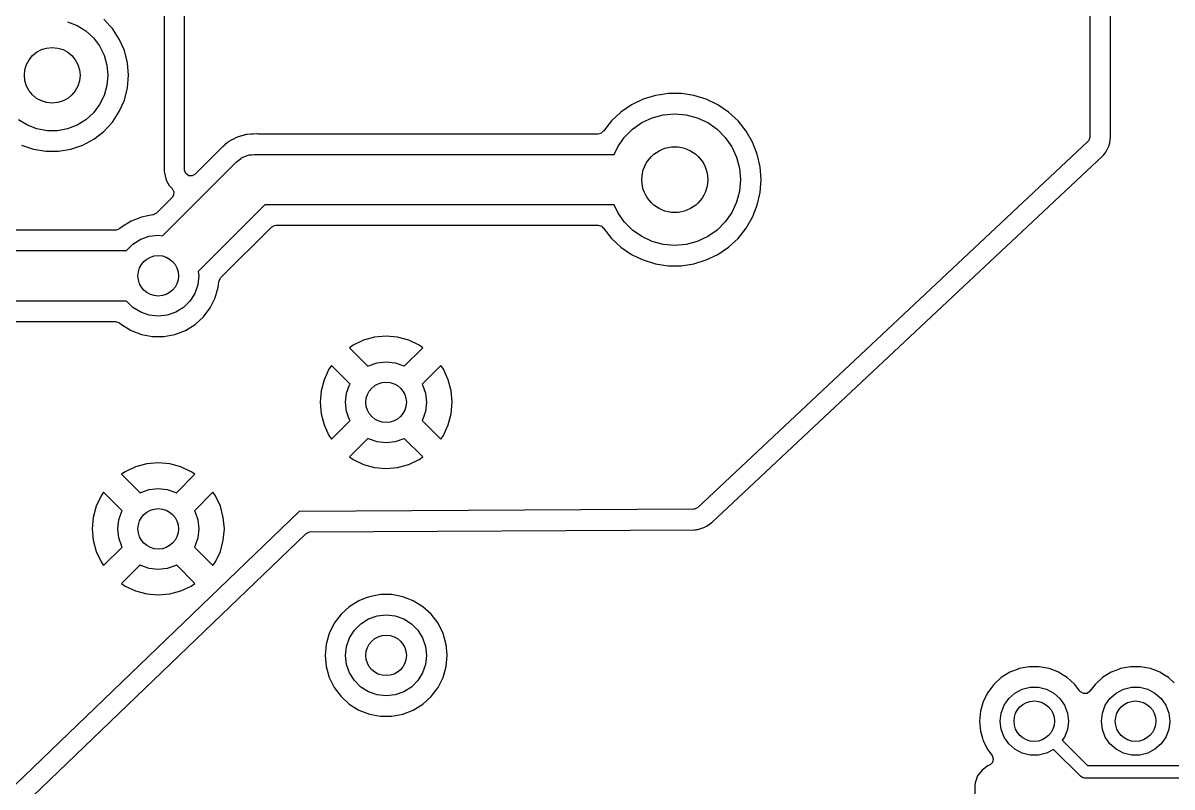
# Model space of a CAD drawing. Extents: x 0.79 to 7.48, y -4.92 to -0.79.
# Drawn here: x 5.867 to 6.761, y -2.65 to -2.055 of the extents above; entities that cross this region are included whole.
import ezdxf

# ---------------------------------------------------------------- set-up
doc = ezdxf.new("R2010")
doc.units = 0
doc.header["$MEASUREMENT"] = 0
doc.layers.add('BLACK', color=7, linetype='CONTINUOUS')

msp = doc.modelspace()

# ---------------------------------------------------------------- linework, layer by layer
at = {"layer": 'BLACK', "linetype": 'CONTINUOUS'}
for p, q in [((6.69685, -1.33071), (6.69685, -2.14406)), ((5.97696, -1.86988), (5.97696, -2.16984)), ((5.99293, -2.16956), (5.99293, -1.87132)), ((6.71281, -2.14406), (6.71281, -1.96969)), ((5.90185, -2.05435), (5.9093, -2.05723)), ((5.93481, -2.05746), (5.93015, -2.05239)), ((5.9093, -2.05723), (5.9161, -2.06144)), ((5.9161, -2.06144), (5.922, -2.06682)), ((5.93678, -2.05959), (5.93481, -2.05746)), ((5.94213, -2.06779), (5.93678, -2.05959)), ((5.922, -2.06682), (5.92682, -2.0732)), ((5.94607, -2.07675), (5.94213, -2.06779)), ((5.92682, -2.0732), (5.93038, -2.08036)), ((5.93038, -2.08036), (5.93257, -2.08804)), ((5.94847, -2.08624), (5.94607, -2.07675)), ((5.93257, -2.08804), (5.93331, -2.096)), ((5.94928, -2.096), (5.94847, -2.08624)), ((5.94847, -2.08624), (5.94847, -2.08624)), ((5.93331, -2.096), (5.93257, -2.10396)), ((5.94847, -2.10576), (5.94928, -2.096)), ((5.94928, -2.096), (5.94928, -2.096)), ((5.93257, -2.10396), (5.93038, -2.11164)), ((5.94607, -2.11525), (5.94847, -2.10576)), ((5.94847, -2.10576), (5.94847, -2.10576)), ((5.93038, -2.11164), (5.92682, -2.1188)), ((5.94213, -2.12421), (5.94607, -2.11525)), ((6.34949, -2.11467), (6.34045, -2.11902)), ((6.35908, -2.11171), (6.34949, -2.11467)), ((6.36282, -2.11115), (6.35908, -2.11171)), ((6.35908, -2.11171), (6.35908, -2.11171)), ((6.35908, -2.11171), (6.35908, -2.11171)), ((6.35908, -2.11171), (6.35908, -2.11171)), ((6.369, -2.11022), (6.36282, -2.11115)), ((6.37903, -2.11022), (6.369, -2.11022)), ((6.369, -2.11022), (6.369, -2.11022)), ((6.38418, -2.11099), (6.37903, -2.11022)), ((6.37903, -2.11022), (6.37903, -2.11022)), ((6.38896, -2.11171), (6.38418, -2.11099)), ((6.39854, -2.11467), (6.38896, -2.11171)), ((6.38896, -2.11171), (6.38896, -2.11171)), ((6.38896, -2.11171), (6.38896, -2.11171)), ((6.40758, -2.11902), (6.39854, -2.11467)), ((6.39854, -2.11467), (6.39854, -2.11467)), ((5.922, -2.12518), (5.9161, -2.13056)), ((5.92682, -2.1188), (5.922, -2.12518)), ((5.93678, -2.13241), (5.94213, -2.12421)), ((6.33216, -2.12468), (6.3248, -2.1315)), ((6.34045, -2.11902), (6.33216, -2.12468)), ((6.34045, -2.11902), (6.34045, -2.11902)), ((6.36513, -2.12676), (6.37402, -2.12598)), ((6.37402, -2.12598), (6.3829, -2.12676)), ((6.41587, -2.12468), (6.40758, -2.11902)), ((6.40758, -2.11902), (6.40758, -2.11902)), ((6.40758, -2.11902), (6.40758, -2.11902)), ((6.40758, -2.11902), (6.40758, -2.11902)), ((6.42323, -2.1315), (6.41587, -2.12468)), ((5.8707, -2.13477), (5.8639, -2.13056)), ((5.87815, -2.13765), (5.8707, -2.13477)), ((5.9093, -2.13477), (5.90185, -2.13765)), ((5.9161, -2.13056), (5.9093, -2.13477)), ((5.93015, -2.13961), (5.93678, -2.13241)), ((6.3248, -2.1315), (6.31854, -2.13935)), ((6.3248, -2.1315), (6.3248, -2.1315)), ((6.34112, -2.13796), (6.34843, -2.13284)), ((6.34843, -2.13284), (6.35651, -2.12907)), ((6.35651, -2.12907), (6.36513, -2.12676)), ((6.3829, -2.12676), (6.39152, -2.12907)), ((6.39152, -2.12907), (6.39961, -2.13284)), ((6.39961, -2.13284), (6.40691, -2.13796)), ((6.42949, -2.13935), (6.42323, -2.1315)), ((5.886, -2.13912), (5.87815, -2.13765)), ((5.894, -2.13912), (5.886, -2.13912)), ((5.90185, -2.13765), (5.894, -2.13912)), ((5.92242, -2.14562), (5.93015, -2.13961)), ((6.03413, -2.14406), (6.03398, -2.14414)), ((6.03447, -2.14389), (6.03413, -2.14406)), ((6.03566, -2.14357), (6.03447, -2.14389)), ((6.03447, -2.14389), (6.03447, -2.14389)), ((6.03447, -2.14389), (6.03447, -2.14389)), ((6.03711, -2.14318), (6.03566, -2.14357)), ((6.03723, -2.14314), (6.03711, -2.14318)), ((6.03777, -2.14296), (6.03723, -2.14314)), ((6.03983, -2.1423), (6.03777, -2.14296)), ((6.04038, -2.14224), (6.03983, -2.1423)), ((6.03983, -2.1423), (6.03983, -2.1423)), ((6.04113, -2.1421), (6.04038, -2.14224)), ((6.04167, -2.14196), (6.04113, -2.1421)), ((6.0444, -2.14181), (6.04167, -2.14196)), ((6.04167, -2.14196), (6.04167, -2.14196)), ((6.04453, -2.1418), (6.0444, -2.14181)), ((6.04514, -2.14174), (6.04453, -2.1418)), ((6.04539, -2.14171), (6.04514, -2.14174)), ((6.04625, -2.14171), (6.04539, -2.14171)), ((6.04638, -2.14171), (6.04625, -2.14171)), ((6.04911, -2.14157), (6.04638, -2.14171)), ((6.04965, -2.14165), (6.04911, -2.14157)), ((6.05042, -2.14171), (6.04965, -2.14165)), ((6.31436, -2.14171), (6.05042, -2.14171)), ((6.3166, -2.14117), (6.31436, -2.14171)), ((6.31839, -2.13946), (6.3166, -2.14117)), ((6.31844, -2.1395), (6.31839, -2.13946)), ((6.31854, -2.13935), (6.31844, -2.1395)), ((6.33481, -2.14427), (6.34112, -2.13796)), ((6.40691, -2.13796), (6.41322, -2.14427)), ((6.4345, -2.14804), (6.42949, -2.13935)), ((6.69685, -2.14406), (6.69608, -2.1467)), ((6.71217, -2.14855), (6.71281, -2.14406)), ((5.86619, -2.15028), (5.87545, -2.15346)), ((5.90455, -2.15346), (5.91381, -2.15028)), ((5.91381, -2.15028), (5.92242, -2.14562)), ((6.02194, -2.15225), (6.02075, -2.15331)), ((6.02278, -2.15148), (6.02194, -2.15225)), ((6.02288, -2.1514), (6.02278, -2.15148)), ((6.02349, -2.15078), (6.02288, -2.1514)), ((6.02416, -2.15024), (6.02349, -2.15078)), ((6.02426, -2.15015), (6.02416, -2.15024)), ((6.02629, -2.14833), (6.02426, -2.15015)), ((6.02677, -2.14805), (6.02629, -2.14833)), ((6.02629, -2.14833), (6.02629, -2.14833)), ((6.0274, -2.14762), (6.02677, -2.14805)), ((6.02783, -2.14727), (6.0274, -2.14762)), ((6.03027, -2.14603), (6.02783, -2.14727)), ((6.03038, -2.14597), (6.03027, -2.14603)), ((6.03274, -2.1446), (6.03038, -2.14597)), ((6.03327, -2.14443), (6.03274, -2.1446)), ((6.03398, -2.14414), (6.03327, -2.14443)), ((6.32694, -2.15748), (6.32969, -2.15157)), ((6.32969, -2.15157), (6.33481, -2.14427)), ((6.69531, -2.14762), (6.39194, -2.43221)), ((6.41322, -2.14427), (6.41834, -2.15157)), ((6.41834, -2.15157), (6.42211, -2.15966)), ((6.43817, -2.15738), (6.4345, -2.14804)), ((6.69608, -2.1467), (6.69531, -2.14762)), ((6.70925, -2.15571), (6.71139, -2.15119)), ((6.71139, -2.15119), (6.71217, -2.14855)), ((6.71139, -2.15119), (6.71139, -2.15119)), ((6.71139, -2.15119), (6.71139, -2.15119)), ((5.87545, -2.15346), (5.8851, -2.15507)), ((5.8851, -2.15507), (5.8949, -2.15507)), ((5.8949, -2.15507), (5.90455, -2.15346)), ((6.01993, -2.15434), (6.00126, -2.17301)), ((6.02043, -2.15376), (6.01993, -2.15434)), ((6.02075, -2.15331), (6.02043, -2.15376)), ((6.02075, -2.15331), (6.02075, -2.15331)), ((6.03501, -2.16198), (6.0366, -2.16061)), ((6.0366, -2.16061), (6.03724, -2.16031)), ((6.03724, -2.16031), (6.03781, -2.15989)), ((6.03781, -2.15989), (6.03978, -2.15915)), ((6.03978, -2.15915), (6.0417, -2.15828)), ((6.0417, -2.15828), (6.0424, -2.15818)), ((6.0424, -2.15818), (6.04306, -2.15793)), ((6.04306, -2.15793), (6.04516, -2.15778)), ((6.04516, -2.15778), (6.04724, -2.15748)), ((6.04724, -2.15748), (6.32694, -2.15748)), ((6.40286, -2.44385), (6.70659, -2.15892)), ((6.42211, -2.15966), (6.42442, -2.16828)), ((6.4404, -2.16716), (6.43817, -2.15738)), ((6.70659, -2.15892), (6.70726, -2.15821)), ((6.70659, -2.15892), (6.70659, -2.15892)), ((6.70659, -2.15892), (6.70659, -2.15892)), ((6.70726, -2.15821), (6.70835, -2.15691)), ((6.70835, -2.15691), (6.70925, -2.15571)), ((5.97573, -2.22084), (6.03332, -2.16325)), ((5.97696, -2.16984), (5.97699, -2.17047)), ((5.97699, -2.17047), (5.97699, -2.17059)), ((5.97699, -2.17059), (5.97699, -2.17059)), ((5.97699, -2.17059), (5.97798, -2.17548)), ((5.99294, -2.1699), (5.99293, -2.16956)), ((5.9939, -2.17248), (5.99294, -2.1699)), ((6.03332, -2.16325), (6.03501, -2.16198)), ((6.42442, -2.16828), (6.4252, -2.17717)), ((6.44115, -2.17717), (6.4404, -2.16716)), ((5.97798, -2.17548), (5.97798, -2.17548)), ((5.97798, -2.17548), (5.97894, -2.17806)), ((5.97894, -2.17806), (5.98085, -2.18168)), ((5.99611, -2.17413), (5.9939, -2.17248)), ((5.99885, -2.17433), (5.99611, -2.17413)), ((6.00126, -2.17301), (5.99885, -2.17433)), ((6.4252, -2.17717), (6.42442, -2.18605)), ((6.4404, -2.18717), (6.44115, -2.17717)), ((5.98085, -2.18168), (5.98085, -2.18168)), ((5.98085, -2.18168), (5.98085, -2.18168)), ((5.98085, -2.18168), (5.98328, -2.18418)), ((5.98328, -2.18418), (5.98457, -2.18661)), ((5.98457, -2.18661), (5.98433, -2.18935)), ((6.42442, -2.18605), (6.42211, -2.19467)), ((6.43817, -2.19695), (6.4404, -2.18717)), ((5.98324, -2.19104), (5.97097, -2.2033)), ((5.98433, -2.18935), (5.98324, -2.19104)), ((6.0554, -2.19685), (6.00357, -2.24868)), ((6.32694, -2.19685), (6.0554, -2.19685)), ((6.32969, -2.20276), (6.32694, -2.19685)), ((6.42211, -2.19467), (6.41834, -2.20276)), ((6.4345, -2.20629), (6.43817, -2.19695)), ((5.95945, -2.20631), (5.95475, -2.20814)), ((5.96424, -2.20542), (5.95945, -2.20631)), ((5.96824, -2.20467), (5.96424, -2.20542)), ((5.96855, -2.20462), (5.96824, -2.20467)), ((5.97097, -2.2033), (5.96855, -2.20462)), ((6.33481, -2.21006), (6.32969, -2.20276)), ((6.41834, -2.20276), (6.41322, -2.21006)), ((6.42949, -2.21498), (6.4345, -2.20629)), ((5.94257, -2.21524), (5.9401, -2.21645)), ((5.94384, -2.21409), (5.94257, -2.21524)), ((5.95128, -2.20948), (5.94384, -2.21409)), ((5.94384, -2.21409), (5.94384, -2.21409)), ((5.94384, -2.21409), (5.94384, -2.21409)), ((5.95475, -2.20814), (5.95128, -2.20948)), ((5.95128, -2.20948), (5.95128, -2.20948)), ((6.02088, -2.25367), (6.0605, -2.21405)), ((6.0605, -2.21405), (6.06291, -2.21273)), ((6.06291, -2.21273), (6.06395, -2.21262)), ((6.06395, -2.21262), (6.31436, -2.21262)), ((6.31436, -2.21262), (6.317, -2.21339)), ((6.317, -2.21339), (6.3184, -2.21486)), ((6.3184, -2.21486), (6.31844, -2.21483)), ((6.31844, -2.21483), (6.31854, -2.21498)), ((6.31854, -2.21498), (6.31854, -2.21498)), ((6.31854, -2.21498), (6.31854, -2.21498)), ((6.31854, -2.21498), (6.3248, -2.22283)), ((6.34112, -2.21637), (6.33481, -2.21006)), ((6.41322, -2.21006), (6.40691, -2.21637)), ((6.42323, -2.22283), (6.42949, -2.21498)), ((5.93928, -2.21652), (5.84348, -2.21652)), ((5.9401, -2.21645), (5.93928, -2.21652)), ((5.9528, -2.22734), (5.95878, -2.22359)), ((5.95878, -2.22359), (5.96543, -2.22126)), ((5.96543, -2.22126), (5.97244, -2.22047)), ((5.97244, -2.22047), (5.97573, -2.22084)), ((6.3248, -2.22283), (6.33216, -2.22965)), ((6.34843, -2.22149), (6.34112, -2.21637)), ((6.35651, -2.22526), (6.34843, -2.22149)), ((6.39961, -2.22149), (6.39152, -2.22526)), ((6.40691, -2.21637), (6.39961, -2.22149)), ((6.41587, -2.22965), (6.42323, -2.22283)), ((5.83445, -2.23228), (5.94786, -2.23228)), ((5.94786, -2.23228), (5.9528, -2.22734)), ((6.33216, -2.22965), (6.34045, -2.23531)), ((6.36513, -2.22757), (6.35651, -2.22526)), ((6.37402, -2.22835), (6.36513, -2.22757)), ((6.3829, -2.22757), (6.37402, -2.22835)), ((6.39152, -2.22526), (6.3829, -2.22757)), ((6.40758, -2.23531), (6.41587, -2.22965)), ((6.34045, -2.23531), (6.34045, -2.23531)), ((6.34045, -2.23531), (6.34045, -2.23531)), ((6.34045, -2.23531), (6.34045, -2.23531)), ((6.34045, -2.23531), (6.34525, -2.23762)), ((6.34525, -2.23762), (6.34949, -2.23966)), ((6.34949, -2.23966), (6.34949, -2.23966)), ((6.34949, -2.23966), (6.34949, -2.23966)), ((6.34949, -2.23966), (6.35908, -2.24262)), ((6.38896, -2.24262), (6.39854, -2.23966)), ((6.39854, -2.23966), (6.40758, -2.23531)), ((6.00357, -2.24868), (6.00394, -2.25197)), ((6.35908, -2.24262), (6.369, -2.24411)), ((6.369, -2.24411), (6.37903, -2.24411)), ((6.37903, -2.24411), (6.38896, -2.24262)), ((6.00315, -2.25898), (6.00082, -2.26563)), ((6.00394, -2.25197), (6.00315, -2.25898)), ((6.0191, -2.26069), (6.01947, -2.25667)), ((6.01947, -2.25667), (6.02049, -2.25411)), ((6.02049, -2.25411), (6.02088, -2.25367)), ((6.00082, -2.26563), (5.99707, -2.27161)), ((6.0128, -2.27696), (6.0167, -2.26912)), ((6.0167, -2.26912), (6.0191, -2.26069)), ((5.94786, -2.27165), (5.82705, -2.27165)), ((5.9528, -2.27659), (5.94786, -2.27165)), ((5.95878, -2.28035), (5.9528, -2.27659)), ((5.99208, -2.27659), (5.98611, -2.28035)), ((5.99707, -2.27161), (5.99208, -2.27659)), ((6.00752, -2.28395), (6.0128, -2.27696)), ((5.96543, -2.28267), (5.95878, -2.28035)), ((5.97244, -2.28346), (5.96543, -2.28267)), ((5.97945, -2.28267), (5.97244, -2.28346)), ((5.98611, -2.28035), (5.97945, -2.28267)), ((6.00105, -2.28985), (6.00752, -2.28395)), ((5.8356, -2.28742), (5.93928, -2.28742)), ((5.93928, -2.28742), (5.94192, -2.2882)), ((5.94192, -2.2882), (5.94257, -2.2887)), ((5.94257, -2.2887), (5.94384, -2.28985)), ((5.94384, -2.28985), (5.94384, -2.28985)), ((5.94384, -2.28985), (5.94384, -2.28985)), ((5.94384, -2.28985), (5.95128, -2.29446)), ((5.95128, -2.29446), (5.95128, -2.29446)), ((5.95128, -2.29446), (5.95128, -2.29446)), ((5.95128, -2.29446), (5.95945, -2.29762)), ((5.98543, -2.29762), (5.9936, -2.29446)), ((5.9936, -2.29446), (6.00105, -2.28985)), ((5.95945, -2.29762), (5.96806, -2.29923)), ((5.96806, -2.29923), (5.96806, -2.29923)), ((5.96806, -2.29923), (5.97682, -2.29923)), ((5.97682, -2.29923), (5.98543, -2.29762)), ((5.97682, -2.29923), (5.97682, -2.29923)), ((6.13203, -2.30212), (6.12392, -2.3059)), ((6.14068, -2.2998), (6.13203, -2.30212)), ((6.13203, -2.30212), (6.13203, -2.30212)), ((6.14069, -2.2998), (6.14068, -2.2998)), ((6.14961, -2.29902), (6.14069, -2.2998)), ((6.15853, -2.2998), (6.14961, -2.29902)), ((6.14961, -2.29902), (6.14961, -2.29902)), ((6.16718, -2.30212), (6.15853, -2.2998)), ((6.15853, -2.2998), (6.15853, -2.2998)), ((6.17529, -2.3059), (6.16718, -2.30212)), ((6.16718, -2.30212), (6.16718, -2.30212)), ((6.12392, -2.3059), (6.12104, -2.30791)), ((6.12104, -2.30791), (6.13545, -2.32232)), ((6.16376, -2.32232), (6.17817, -2.30791)), ((6.17817, -2.30791), (6.17529, -2.3059)), ((6.17529, -2.3059), (6.17529, -2.3059)), ((6.10712, -2.32183), (6.10511, -2.32471)), ((6.12153, -2.33624), (6.10712, -2.32183)), ((6.13545, -2.32232), (6.13594, -2.32202)), ((6.13594, -2.32202), (6.1426, -2.31969)), ((6.1426, -2.31969), (6.14961, -2.3189)), ((6.14961, -2.3189), (6.15661, -2.31969)), ((6.15661, -2.31969), (6.16327, -2.32202)), ((6.16327, -2.32202), (6.16376, -2.32232)), ((6.19209, -2.32183), (6.17768, -2.33624)), ((6.1941, -2.32471), (6.19209, -2.32183)), ((6.19209, -2.32183), (6.19209, -2.32183)), ((6.10511, -2.32471), (6.10133, -2.33282)), ((6.19788, -2.33282), (6.1941, -2.32471)), ((6.1941, -2.32471), (6.1941, -2.32471)), ((6.10133, -2.33282), (6.09901, -2.34147)), ((6.10133, -2.33282), (6.10133, -2.33282)), ((6.1189, -2.34339), (6.12123, -2.33673)), ((6.12123, -2.33673), (6.12153, -2.33624)), ((6.17768, -2.33624), (6.17798, -2.33673)), ((6.17798, -2.33673), (6.18031, -2.34339)), ((6.2002, -2.34147), (6.19788, -2.33282)), ((6.19788, -2.33282), (6.19788, -2.33282)), ((6.09901, -2.34147), (6.09823, -2.35039)), ((6.09901, -2.34147), (6.09901, -2.34147)), ((6.11811, -2.35039), (6.1189, -2.34339)), ((6.18031, -2.34339), (6.1811, -2.35039)), ((6.20098, -2.35039), (6.2002, -2.34147)), ((6.2002, -2.34147), (6.2002, -2.34147)), ((6.09823, -2.35039), (6.09823, -2.35039)), ((6.09823, -2.35039), (6.09901, -2.35931)), ((6.1189, -2.3574), (6.11811, -2.35039)), ((6.12123, -2.36406), (6.1189, -2.3574)), ((6.18031, -2.3574), (6.17798, -2.36406)), ((6.1811, -2.35039), (6.18031, -2.3574)), ((6.2002, -2.35931), (6.20098, -2.35039)), ((6.20098, -2.35039), (6.20098, -2.35039)), ((6.09901, -2.35931), (6.09901, -2.35932)), ((6.09901, -2.35932), (6.10133, -2.36797)), ((6.10712, -2.37896), (6.12153, -2.36455)), ((6.12153, -2.36455), (6.12123, -2.36406)), ((6.17798, -2.36406), (6.17768, -2.36455)), ((6.17768, -2.36455), (6.19209, -2.37896)), ((6.19788, -2.36797), (6.2002, -2.35932)), ((6.2002, -2.35932), (6.2002, -2.35931)), ((6.10133, -2.36797), (6.10133, -2.36797)), ((6.10133, -2.36797), (6.10511, -2.37608)), ((6.10511, -2.37608), (6.10511, -2.37608)), ((6.10511, -2.37608), (6.10712, -2.37896)), ((6.19209, -2.37896), (6.1941, -2.37608)), ((6.1941, -2.37608), (6.19788, -2.36797)), ((6.19788, -2.36797), (6.19788, -2.36797)), ((6.10712, -2.37896), (6.10712, -2.37896)), ((6.13545, -2.37847), (6.12104, -2.39288)), ((6.13594, -2.37877), (6.13545, -2.37847)), ((6.1426, -2.3811), (6.13594, -2.37877)), ((6.14961, -2.38189), (6.1426, -2.3811)), ((6.15661, -2.3811), (6.14961, -2.38189)), ((6.16327, -2.37877), (6.15661, -2.3811)), ((6.16376, -2.37847), (6.16327, -2.37877)), ((6.17817, -2.39288), (6.16376, -2.37847)), ((6.12104, -2.39288), (6.12104, -2.39288)), ((6.12104, -2.39288), (6.12392, -2.39489)), ((6.17529, -2.39489), (6.17817, -2.39288)), ((5.95487, -2.40054), (5.94675, -2.40433)), ((5.96352, -2.39822), (5.95487, -2.40054)), ((5.95487, -2.40054), (5.95487, -2.40054)), ((5.97244, -2.39744), (5.96352, -2.39822)), ((5.96352, -2.39822), (5.96352, -2.39822)), ((5.98136, -2.39822), (5.97244, -2.39744)), ((5.97244, -2.39744), (5.97244, -2.39744)), ((5.99001, -2.40054), (5.98136, -2.39822)), ((5.98136, -2.39822), (5.98136, -2.39822)), ((5.99813, -2.40433), (5.99001, -2.40054)), ((5.99001, -2.40054), (5.99001, -2.40054)), ((6.12392, -2.39489), (6.12392, -2.39489)), ((6.12392, -2.39489), (6.13203, -2.39867)), ((6.13203, -2.39867), (6.13203, -2.39867)), ((6.13203, -2.39867), (6.14068, -2.40099)), ((6.14068, -2.40099), (6.14069, -2.40099)), ((6.14069, -2.40099), (6.14961, -2.40177)), ((6.14961, -2.40177), (6.15853, -2.40099)), ((6.14961, -2.40177), (6.14961, -2.40177)), ((6.15853, -2.40099), (6.16718, -2.39867)), ((6.15853, -2.40099), (6.15853, -2.40099)), ((6.16718, -2.39867), (6.17529, -2.39489)), ((6.16718, -2.39867), (6.16718, -2.39867)), ((5.94675, -2.40433), (5.94388, -2.40634)), ((5.94388, -2.40634), (5.95829, -2.42075)), ((5.98659, -2.42075), (6.001, -2.40634)), ((6.001, -2.40634), (5.99813, -2.40433)), ((5.99813, -2.40433), (5.99813, -2.40433)), ((5.92996, -2.42026), (5.92795, -2.42313)), ((5.94437, -2.43467), (5.92996, -2.42026)), ((5.95829, -2.42075), (5.95878, -2.42044)), ((5.95878, -2.42044), (5.96543, -2.41811)), ((5.96543, -2.41811), (5.97244, -2.41732)), ((5.97244, -2.41732), (5.97945, -2.41811)), ((5.97945, -2.41811), (5.98611, -2.42044)), ((5.98611, -2.42044), (5.98659, -2.42075)), ((6.01492, -2.42026), (6.00051, -2.43467)), ((6.01693, -2.42313), (6.01492, -2.42026)), ((6.01492, -2.42026), (6.01492, -2.42026)), ((5.92795, -2.42313), (5.92416, -2.43125)), ((6.02072, -2.43125), (6.01693, -2.42313)), ((6.01693, -2.42313), (6.01693, -2.42313)), ((6.08199, -2.43531), (5.75039, -2.75433)), ((5.92416, -2.43125), (5.92184, -2.4399)), ((5.92416, -2.43125), (5.92416, -2.43125)), ((5.94173, -2.44181), (5.94406, -2.43515)), ((5.94406, -2.43515), (5.94437, -2.43467)), ((6.00051, -2.43467), (6.00082, -2.43515)), ((6.00082, -2.43515), (6.00315, -2.44181)), ((6.02304, -2.4399), (6.02072, -2.43125)), ((6.02072, -2.43125), (6.02072, -2.43125)), ((6.38863, -2.43353), (6.08199, -2.43531)), ((6.38948, -2.43345), (6.38863, -2.43353)), ((6.39194, -2.43221), (6.38948, -2.43345)), ((5.92184, -2.4399), (5.92106, -2.44882)), ((5.92184, -2.4399), (5.92184, -2.4399)), ((5.94094, -2.44882), (5.94173, -2.44181)), ((6.00315, -2.44181), (6.00394, -2.44882)), ((6.02382, -2.44882), (6.02304, -2.4399)), ((6.02304, -2.4399), (6.02304, -2.4399)), ((6.39193, -2.44923), (6.39668, -2.4477)), ((6.39668, -2.4477), (6.39914, -2.44646)), ((6.39914, -2.44646), (6.40286, -2.44385)), ((5.92106, -2.44882), (5.92106, -2.44882)), ((5.92106, -2.44882), (5.92184, -2.45774)), ((5.94173, -2.45583), (5.94094, -2.44882)), ((5.94406, -2.46248), (5.94173, -2.45583)), ((5.98866, -2.54724), (6.08706, -2.45259)), ((6.00315, -2.45583), (6.00082, -2.46248)), ((6.00394, -2.44882), (6.00315, -2.45583)), ((6.02304, -2.45774), (6.02382, -2.44882)), ((6.02382, -2.44882), (6.02382, -2.44882)), ((6.08706, -2.45259), (6.0895, -2.45131)), ((6.0895, -2.45131), (6.09041, -2.45122)), ((6.09041, -2.45122), (6.38907, -2.44949)), ((6.38907, -2.44949), (6.38942, -2.44948)), ((6.38942, -2.44948), (6.38978, -2.44946)), ((6.38978, -2.44946), (6.39098, -2.44934)), ((6.39098, -2.44934), (6.39193, -2.44923)), ((6.39193, -2.44923), (6.39193, -2.44923)), ((6.39193, -2.44923), (6.39193, -2.44923)), ((5.92184, -2.45774), (5.92184, -2.45774)), ((5.92184, -2.45774), (5.92416, -2.46639)), ((5.92996, -2.47738), (5.94437, -2.46297)), ((5.94437, -2.46297), (5.94406, -2.46248)), ((6.00082, -2.46248), (6.00051, -2.46297)), ((6.00051, -2.46297), (6.01492, -2.47738)), ((6.02072, -2.46639), (6.02304, -2.45774)), ((6.02304, -2.45774), (6.02304, -2.45774)), ((5.92416, -2.46639), (5.92416, -2.46639)), ((5.92416, -2.46639), (5.92795, -2.47451)), ((5.92795, -2.47451), (5.92795, -2.47451)), ((5.92795, -2.47451), (5.92996, -2.47738)), ((6.01492, -2.47738), (6.01693, -2.47451)), ((6.01693, -2.47451), (6.02072, -2.46639)), ((6.02072, -2.46639), (6.02072, -2.46639)), ((5.92996, -2.47738), (5.92996, -2.47738)), ((5.95829, -2.47689), (5.94388, -2.4913)), ((5.95878, -2.4772), (5.95829, -2.47689)), ((5.96543, -2.47953), (5.95878, -2.4772)), ((5.97244, -2.48031), (5.96543, -2.47953)), ((5.97945, -2.47953), (5.97244, -2.48031)), ((5.98611, -2.4772), (5.97945, -2.47953)), ((5.98659, -2.47689), (5.98611, -2.4772)), ((6.001, -2.4913), (5.98659, -2.47689)), ((5.94388, -2.4913), (5.94388, -2.4913)), ((5.94388, -2.4913), (5.94675, -2.49331)), ((5.99813, -2.49331), (6.001, -2.4913)), ((5.94675, -2.49331), (5.94675, -2.49331)), ((5.94675, -2.49331), (5.95487, -2.4971)), ((5.95487, -2.4971), (5.95487, -2.4971)), ((5.95487, -2.4971), (5.96352, -2.49941)), ((5.96352, -2.49941), (5.96352, -2.49941)), ((5.96352, -2.49941), (5.97244, -2.5002)), ((5.97244, -2.5002), (5.98136, -2.49941)), ((5.97244, -2.5002), (5.97244, -2.5002)), ((5.98136, -2.49941), (5.99001, -2.4971)), ((5.98136, -2.49941), (5.98136, -2.49941)), ((5.99001, -2.4971), (5.99813, -2.49331)), ((5.99001, -2.4971), (5.99001, -2.4971)), ((6.14523, -2.49998), (6.13662, -2.50159)), ((6.15399, -2.49998), (6.14523, -2.49998)), ((6.1626, -2.50159), (6.15399, -2.49998)), ((6.121, -2.50937), (6.11453, -2.51527)), ((6.12845, -2.50475), (6.121, -2.50937)), ((6.121, -2.50937), (6.121, -2.50937)), ((6.13405, -2.50258), (6.12845, -2.50475)), ((6.12845, -2.50475), (6.12845, -2.50475)), ((6.13662, -2.50159), (6.13405, -2.50258)), ((6.17076, -2.50475), (6.1626, -2.50159)), ((6.17821, -2.50937), (6.17076, -2.50475)), ((6.17076, -2.50475), (6.17076, -2.50475)), ((6.18468, -2.51527), (6.17821, -2.50937)), ((6.17821, -2.50937), (6.17821, -2.50937)), ((6.11453, -2.51527), (6.10925, -2.52226)), ((6.12997, -2.52262), (6.13594, -2.51887)), ((6.13594, -2.51887), (6.1426, -2.51654)), ((6.1426, -2.51654), (6.14961, -2.51575)), ((6.14961, -2.51575), (6.15661, -2.51654)), ((6.15661, -2.51654), (6.16327, -2.51887)), ((6.16327, -2.51887), (6.16924, -2.52262)), ((6.18996, -2.52226), (6.18468, -2.51527)), ((6.10925, -2.52226), (6.10535, -2.5301)), ((6.10925, -2.52226), (6.10925, -2.52226)), ((6.12123, -2.53358), (6.12498, -2.52761)), ((6.12498, -2.52761), (6.12997, -2.52262)), ((6.16924, -2.52262), (6.17423, -2.52761)), ((6.17423, -2.52761), (6.17798, -2.53358)), ((6.19387, -2.5301), (6.18996, -2.52226)), ((6.18996, -2.52226), (6.18996, -2.52226)), ((6.10535, -2.5301), (6.10295, -2.53852)), ((6.10535, -2.5301), (6.10535, -2.5301)), ((6.1189, -2.54024), (6.12123, -2.53358)), ((6.17798, -2.53358), (6.18031, -2.54024)), ((6.19615, -2.53811), (6.19387, -2.5301)), ((6.19387, -2.5301), (6.19387, -2.5301)), ((6.10295, -2.53852), (6.10214, -2.54724)), ((6.10295, -2.53852), (6.10295, -2.53852)), ((6.11811, -2.54724), (6.1189, -2.54024)), ((6.18031, -2.54024), (6.1811, -2.54724)), ((6.19626, -2.53852), (6.19615, -2.53811)), ((6.19702, -2.54673), (6.19626, -2.53852)), ((6.19626, -2.53852), (6.19626, -2.53852)), ((5.76725, -2.76025), (5.98866, -2.54724)), ((6.10214, -2.54724), (6.10214, -2.54724)), ((6.10214, -2.54724), (6.10295, -2.55597)), ((6.1189, -2.55425), (6.11811, -2.54724)), ((6.12123, -2.56091), (6.1189, -2.55425)), ((6.18031, -2.55425), (6.17798, -2.56091)), ((6.1811, -2.54724), (6.18031, -2.55425)), ((6.19626, -2.55597), (6.19707, -2.54724)), ((6.19707, -2.54724), (6.19702, -2.54673)), ((6.10295, -2.55597), (6.10295, -2.55597)), ((6.10295, -2.55597), (6.10535, -2.56439)), ((6.12498, -2.56688), (6.12123, -2.56091)), ((6.17798, -2.56091), (6.17423, -2.56688)), ((6.19387, -2.56439), (6.19626, -2.55597)), ((6.63459, -2.56036), (6.62792, -2.56449)), ((6.64034, -2.55813), (6.63459, -2.56036)), ((6.63459, -2.56036), (6.63459, -2.56036)), ((6.64191, -2.55752), (6.64034, -2.55813)), ((6.64655, -2.55666), (6.64191, -2.55752)), ((6.64191, -2.55752), (6.64191, -2.55752)), ((6.64191, -2.55752), (6.64191, -2.55752)), ((6.64962, -2.55608), (6.64655, -2.55666)), ((6.65747, -2.55608), (6.64962, -2.55608)), ((6.66207, -2.55694), (6.65747, -2.55608)), ((6.66518, -2.55752), (6.66207, -2.55694)), ((6.66927, -2.55911), (6.66518, -2.55752)), ((6.66518, -2.55752), (6.66518, -2.55752)), ((6.6725, -2.56036), (6.66927, -2.55911)), ((6.67598, -2.56251), (6.6725, -2.56036)), ((6.6725, -2.56036), (6.6725, -2.56036)), ((6.67917, -2.56449), (6.67598, -2.56251)), ((6.71333, -2.56036), (6.70666, -2.56449)), ((6.71908, -2.55813), (6.71333, -2.56036)), ((6.71333, -2.56036), (6.71333, -2.56036)), ((6.72065, -2.55752), (6.71908, -2.55813)), ((6.72529, -2.55666), (6.72065, -2.55752)), ((6.72065, -2.55752), (6.72065, -2.55752)), ((6.72065, -2.55752), (6.72065, -2.55752)), ((6.72836, -2.55608), (6.72529, -2.55666)), ((6.73621, -2.55608), (6.72836, -2.55608)), ((6.74081, -2.55694), (6.73621, -2.55608)), ((6.74392, -2.55752), (6.74081, -2.55694)), ((6.74801, -2.55911), (6.74392, -2.55752)), ((6.74392, -2.55752), (6.74392, -2.55752)), ((6.75124, -2.56036), (6.74801, -2.55911)), ((6.75472, -2.56251), (6.75124, -2.56036)), ((6.75124, -2.56036), (6.75124, -2.56036)), ((6.75791, -2.56449), (6.75472, -2.56251)), ((6.10535, -2.56439), (6.10535, -2.56439)), ((6.10535, -2.56439), (6.10925, -2.57223)), ((6.10925, -2.57223), (6.10925, -2.57223)), ((6.10925, -2.57223), (6.11453, -2.57922)), ((6.12997, -2.57187), (6.12498, -2.56688)), ((6.13594, -2.57562), (6.12997, -2.57187)), ((6.16924, -2.57187), (6.16327, -2.57562)), ((6.17423, -2.56688), (6.16924, -2.57187)), ((6.18468, -2.57922), (6.18996, -2.57223)), ((6.18996, -2.57223), (6.19387, -2.56439)), ((6.62212, -2.56978), (6.61739, -2.57604)), ((6.62792, -2.56449), (6.62212, -2.56978)), ((6.64412, -2.57358), (6.65034, -2.57204)), ((6.65034, -2.57204), (6.65675, -2.57204)), ((6.65675, -2.57204), (6.66297, -2.57358)), ((6.6849, -2.56972), (6.67917, -2.56449)), ((6.67917, -2.56449), (6.67917, -2.56449)), ((6.68497, -2.56978), (6.6849, -2.56972)), ((6.68511, -2.56997), (6.68497, -2.56978)), ((6.68902, -2.57514), (6.68511, -2.56997)), ((6.70086, -2.56978), (6.69681, -2.57514)), ((6.70666, -2.56449), (6.70086, -2.56978)), ((6.72286, -2.57358), (6.72908, -2.57204)), ((6.72908, -2.57204), (6.73549, -2.57204)), ((6.73549, -2.57204), (6.74171, -2.57358)), ((6.76241, -2.56859), (6.75791, -2.56449)), ((6.75791, -2.56449), (6.75791, -2.56449)), ((6.11453, -2.57922), (6.121, -2.58512)), ((6.1426, -2.57795), (6.13594, -2.57562)), ((6.14961, -2.57874), (6.1426, -2.57795)), ((6.15661, -2.57795), (6.14961, -2.57874)), ((6.16327, -2.57562), (6.15661, -2.57795)), ((6.17821, -2.58512), (6.18468, -2.57922)), ((6.61739, -2.57604), (6.61389, -2.58306)), ((6.61739, -2.57604), (6.61739, -2.57604)), ((6.63001, -2.58608), (6.63365, -2.5808)), ((6.63365, -2.5808), (6.63845, -2.57655)), ((6.63845, -2.57655), (6.64412, -2.57358)), ((6.66297, -2.57358), (6.66864, -2.57655)), ((6.66864, -2.57655), (6.67343, -2.5808)), ((6.67343, -2.5808), (6.67707, -2.58608)), ((6.68945, -2.57563), (6.68902, -2.57514)), ((6.69186, -2.57696), (6.68945, -2.57563)), ((6.6946, -2.57678), (6.69186, -2.57696)), ((6.69681, -2.57514), (6.6946, -2.57678)), ((6.70875, -2.58608), (6.71239, -2.5808)), ((6.71239, -2.5808), (6.71719, -2.57655)), ((6.71719, -2.57655), (6.72286, -2.57358)), ((6.74171, -2.57358), (6.74738, -2.57655)), ((6.74738, -2.57655), (6.75218, -2.5808)), ((6.75218, -2.5808), (6.75581, -2.58608)), ((6.121, -2.58512), (6.121, -2.58512)), ((6.121, -2.58512), (6.12845, -2.58973)), ((6.12845, -2.58973), (6.12845, -2.58973)), ((6.12845, -2.58973), (6.12845, -2.58973)), ((6.12845, -2.58973), (6.13662, -2.5929)), ((6.1626, -2.5929), (6.17076, -2.58973)), ((6.17076, -2.58973), (6.17821, -2.58512)), ((6.61174, -2.59061), (6.61102, -2.59843)), ((6.61389, -2.58306), (6.61174, -2.59061)), ((6.62774, -2.59207), (6.63001, -2.58608)), ((6.67707, -2.58608), (6.67935, -2.59207)), ((6.70648, -2.59207), (6.70875, -2.58608)), ((6.75581, -2.58608), (6.75809, -2.59207)), ((6.13662, -2.5929), (6.14523, -2.59451)), ((6.14523, -2.59451), (6.14523, -2.59451)), ((6.14523, -2.59451), (6.15399, -2.59451)), ((6.15399, -2.59451), (6.1626, -2.5929)), ((6.15399, -2.59451), (6.15399, -2.59451)), ((6.61102, -2.59843), (6.61102, -2.59843)), ((6.61102, -2.59843), (6.61174, -2.60624)), ((6.62697, -2.59843), (6.62774, -2.59207)), ((6.62774, -2.60478), (6.62697, -2.59843)), ((6.67935, -2.59207), (6.68012, -2.59843)), ((6.68012, -2.59843), (6.67935, -2.60478)), ((6.70571, -2.59843), (6.70648, -2.59207)), ((6.70648, -2.60478), (6.70571, -2.59843)), ((6.75809, -2.59207), (6.75886, -2.59843)), ((6.75886, -2.59843), (6.75809, -2.60478)), ((6.61174, -2.60624), (6.61174, -2.60624)), ((6.61174, -2.60624), (6.61174, -2.60624)), ((6.61174, -2.60624), (6.6133, -2.61171)), ((6.63001, -2.61078), (6.62774, -2.60478)), ((6.67935, -2.60478), (6.67707, -2.61078)), ((6.70875, -2.61078), (6.70648, -2.60478)), ((6.75809, -2.60478), (6.75581, -2.61078)), ((6.6133, -2.61171), (6.61389, -2.61379)), ((6.61389, -2.61379), (6.61739, -2.62081)), ((6.63365, -2.61605), (6.63001, -2.61078)), ((6.63845, -2.6203), (6.63365, -2.61605)), ((6.67707, -2.61078), (6.67535, -2.61327)), ((6.67535, -2.61327), (6.69495, -2.63287)), ((6.71239, -2.61605), (6.70875, -2.61078)), ((6.71719, -2.6203), (6.71239, -2.61605)), ((6.75218, -2.61605), (6.74738, -2.6203)), ((6.75581, -2.61078), (6.75218, -2.61605)), ((6.61739, -2.62081), (6.61739, -2.62081)), ((6.61739, -2.62081), (6.62071, -2.62521)), ((6.62071, -2.62521), (6.62169, -2.62779)), ((6.64412, -2.62327), (6.63845, -2.6203)), ((6.65034, -2.62481), (6.64412, -2.62327)), ((6.65675, -2.62481), (6.65034, -2.62481)), ((6.66297, -2.62327), (6.65675, -2.62481)), ((6.66852, -2.62036), (6.66297, -2.62327)), ((6.68943, -2.64128), (6.66852, -2.62036)), ((6.72286, -2.62327), (6.71719, -2.6203)), ((6.72908, -2.62481), (6.72286, -2.62327)), ((6.73549, -2.62481), (6.72908, -2.62481)), ((6.74171, -2.62327), (6.73549, -2.62481)), ((6.74738, -2.6203), (6.74171, -2.62327)), ((6.61744, -2.63314), (6.61291, -2.63653)), ((6.61852, -2.63273), (6.61744, -2.63314)), ((6.61744, -2.63314), (6.61744, -2.63314)), ((6.61918, -2.63243), (6.61852, -2.63273)), ((6.62111, -2.63048), (6.61918, -2.63243)), ((6.62169, -2.62779), (6.62111, -2.63048)), ((6.69495, -2.63287), (6.80118, -2.63287)), ((6.60951, -2.64106), (6.60754, -2.64636)), ((6.61291, -2.63653), (6.60951, -2.64106)), ((6.60951, -2.64106), (6.60951, -2.64106)), ((6.61291, -2.63653), (6.61291, -2.63653)), ((6.6905, -2.64186), (6.68943, -2.64128)), ((6.69153, -2.64252), (6.6905, -2.64186)), ((6.69177, -2.64255), (6.69153, -2.64252)), ((6.69187, -2.6426), (6.69177, -2.64255)), ((6.69204, -2.64259), (6.69187, -2.6426)), ((6.69291, -2.64272), (6.69204, -2.64259)), ((6.79914, -2.64272), (6.69291, -2.64272)), ((6.60754, -2.64636), (6.60728, -2.64871)), ((6.60728, -2.64871), (6.60728, -2.6564)), ((6.60754, -2.64636), (6.60754, -2.64636))]:
    msp.add_line(p, q, dxfattribs=at)
at = {"layer": 'BLACK'}
for centre, radius in [((5.89, -2.096), 0.02165), ((6.37402, -2.17717), 0.02559), ((5.97244, -2.25197), 0.01575), ((6.14961, -2.35039), 0.01575), ((5.97244, -2.44882), 0.01575), ((6.14961, -2.54724), 0.01575), ((6.65354, -2.59843), 0.01575), ((6.73228, -2.59843), 0.01575)]:
    msp.add_circle(centre, radius, dxfattribs=at)

doc.saveas('drawing.dxf')
